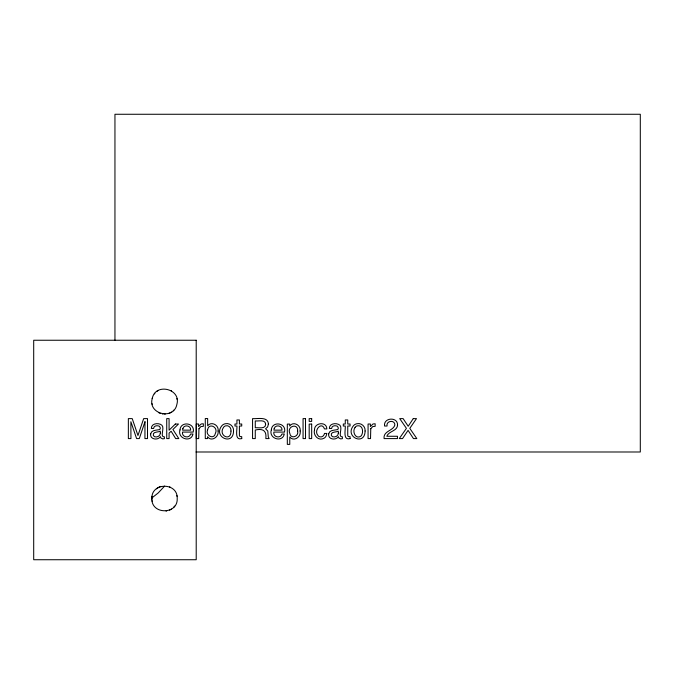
<?xml version="1.0" encoding="UTF-8"?>
<svg xmlns="http://www.w3.org/2000/svg" width="674" height="674" viewBox="0 0 674 674"><rect width="100%" height="100%" fill="white"/><g stroke="black" fill="none" stroke-linecap="round" stroke-linejoin="round"><path stroke-width="1.01" d="M151.886 498.507C151.111 482.171 177.987 482.171 177.211 498.507C177.987 514.843 151.111 514.843 151.886 498.507L151.911 499.24M151.97 497.041L152.08 496.308M152.231 398.545C147.707 414.257 173.858 420.458 176.874 404.383C181.39 388.671 155.239 382.478 152.231 398.545L152.417 397.837M355.063 427.451C351.794 431.571 355.847 440.088 361.087 435.977C363.817 432.657 362.932 424.603 357.279 425.842A3.328 3.328 0 0 0 355.063 427.451M154.397 393.902L154.852 393.33M174.709 506.073L173.766 507.193M164.625 486.089L158.238 492.913L152.147 497.749M173.243 410.677L173.766 410.154M156.41 488.81L156.991 488.347M156.991 391.308L158.222 390.499M171.508 412.05L170.236 412.783M157.59 487.925L158.87 487.192M170.884 509.477L171.508 509.089M169.57 510.134L170.236 509.822M168.879 413.364L169.57 413.095M159.536 486.881L160.918 486.375M166.023 511.086L166.748 510.976M164.549 414.131L165.29 414.106M196.016 451.993L640.3 451.993L640.3 114.268L114.951 114.268L114.951 340.463M162.35 413.937L163.083 414.047M160.218 413.364L158.87 412.783M169.57 486.881L170.236 487.192M170.884 390.499L171.508 390.886M176.874 398.545L177.018 399.269M176.874 495.584L177.018 496.308M152.08 403.667L152.231 404.383M152.08 500.706L152.231 501.431M144.986 421.739L144.927 438.589L147.505 438.589L147.505 418.613L143.663 418.613L137.968 435.497L132.23 418.613L128.355 418.613L128.355 438.589L130.941 438.589L130.874 421.739L136.611 438.589L139.291 438.589L144.986 421.739M297.638 431.217C299.104 436.617 290.528 439.473 289.795 433.374C286.61 426.01 298.447 422.674 297.638 431.217M207.6 429.827C205.065 435.48 214.02 440.139 215.351 433.483C218.738 427.089 208.62 422.337 207.6 429.827M218.098 431.023C219.235 436.811 211.341 442.279 207.533 436.727L207.533 438.589L205.275 438.589L205.275 418.546L207.651 418.546L207.651 425.791C211.366 420.846 219.244 425.252 218.098 431.023M233.533 430.998C233.423 446.23 212.782 436.996 221.822 425.783A6.007 6.007 0 0 1 225.335 423.744C229.716 422.64 234.021 426.541 233.533 430.998M314.497 429.894C312.913 435.362 318.575 441.327 323.933 438.252A4.996 4.996 0 0 0 326.132 435.943L326.848 433.433L324.464 433.433C324.186 435.623 322.138 437.409 319.897 436.819A2.999 2.999 0 0 1 317.917 435.421C313.402 430.467 321.751 420.938 324.464 428.917L326.848 428.917C326.747 421.124 314.261 422.573 314.497 429.894M365.097 430.998C364.988 446.23 344.347 436.996 353.387 425.783A6.007 6.007 0 0 1 356.9 423.744C361.289 422.64 365.586 426.541 365.097 430.998M180.009 429.911C177.068 438.504 191.079 443.113 192.983 434.022L190.573 434.022C189.394 438.867 181.517 437.249 182.511 432.085L193.185 432.085C195.527 422.834 180.581 420.618 180.009 429.911M271.327 429.911C268.387 438.504 282.398 443.113 284.302 434.022L281.892 434.022C280.713 438.867 272.835 437.249 273.829 432.085L284.504 432.085C286.846 422.834 271.9 420.618 271.327 429.911M300.141 430.989C301.421 436.727 293.805 442.254 289.769 436.954L289.769 444.393L287.318 444.393L287.318 424.089L289.702 424.089L289.702 426.027C293.241 420.812 301.219 425.218 300.141 430.989M265.649 424.258C265.699 429.422 258.285 427.4 255.269 427.763L255.269 420.938C258.277 421.402 265.514 419.102 265.649 424.258M150.69 433.812C149.561 439.414 157.783 440.762 160.446 436.659L160.867 437.999L162.704 438.9L164.389 438.656L164.389 436.845C159.485 437.308 164.953 427.965 161.878 425.21C158.685 422.472 151.187 423.23 151.364 428.47L153.647 428.47C153.706 425.53 157.463 425.218 159.502 426.305L160.387 428.116L159.805 429.532C156.772 430.341 151.515 429.734 150.69 433.812M328.693 433.812C327.556 439.414 335.787 440.762 338.449 436.659L338.87 437.999L340.699 438.9L342.392 438.656L342.392 436.845C337.489 437.308 342.948 427.965 339.873 425.21C336.688 422.472 329.182 423.23 329.359 428.47L331.65 428.47C331.709 425.53 335.458 425.218 337.497 426.305L338.39 428.116L337.8 429.532C334.767 430.341 329.51 429.734 328.693 433.812M397.55 424.881C397.525 431.234 388.62 430.981 386.825 436.272L397.458 436.272L397.458 438.589L384.087 438.589C383.059 430.829 393.313 430.981 394.846 424.991C394.939 419.464 385.924 420.677 387.053 426.027L384.568 426.027C383.203 417.543 397.702 416.549 397.55 424.881M230.971 431.065C231.199 442.093 217.845 435.631 223.498 427.451A3.328 3.328 0 0 1 225.714 425.842C228.899 424.94 231.384 428.057 230.971 431.065M268.395 423.997L267.654 426.937L265.581 428.774L267.797 431.04L268.286 436.912L269.153 438.589L265.834 438.589C266.719 430.779 263.155 428.26 255.269 430.02L255.269 438.589L252.565 438.589L252.565 418.613C257.291 419.068 268.109 416.195 268.395 423.997M160.319 433.146C160.522 436.482 155.239 438.454 153.36 435.657C152.248 431.335 157.969 432.472 160.319 431.175L160.319 433.146M338.323 433.146C338.525 436.482 333.234 438.454 331.364 435.657C330.243 431.335 335.972 432.472 338.323 431.175L338.323 433.146M198.956 428.748L198.704 438.589L196.26 438.589L196.26 424.022L198.586 424.022L198.586 426.541L201.189 423.963L203.346 423.769L203.346 426.347L200.911 426.583L198.956 428.748M370.767 428.748L370.523 438.589L368.071 438.589L368.071 424.022L370.397 424.022L370.397 426.541L373 423.963L375.157 423.769L375.157 426.347L372.722 426.583L370.767 428.748M182.915 428.428L182.578 430.147L190.675 430.147C191.155 425.614 184.322 424.173 182.915 428.428M274.234 428.428L273.897 430.147L281.993 430.147C282.473 425.614 275.641 424.173 274.234 428.428M413.272 418.613L408.208 426.254L403.111 418.613L399.724 418.613L406.43 428.352L399.278 438.589L402.538 438.589L408.073 430.374L413.457 438.589L416.818 438.589L409.792 428.352L416.49 418.613L413.272 418.613M175.358 424.022L169.081 430.214L169.081 418.613L166.731 418.613L166.731 438.589L169.081 438.589L169.081 433.121L171.129 431.242L175.678 438.589L178.804 438.589L172.915 429.481L178.492 424.022L175.358 424.022M241.73 438.589C234.299 440.737 237.299 429.726 236.928 426.027L234.956 426.027L234.956 424.022L236.928 424.022L236.928 419.961L239.405 419.961L239.405 424.022L241.73 424.022L241.73 426.027L239.405 426.027L239.405 435.53L239.919 436.55L241.73 436.659L241.73 438.589M350.067 438.589C342.645 440.737 345.644 429.726 345.273 426.027L343.302 426.027L343.302 424.022L345.273 424.022L345.273 419.961L347.742 419.961L347.742 424.022L350.067 424.022L350.067 426.027L347.742 426.027L347.742 435.53L348.264 436.55L350.067 436.659L350.067 438.589M196.21 340.244L33.7 340.244L33.7 559.732L196.21 559.732L196.21 340.244M305.516 418.613L303.064 418.613L303.064 438.589L305.516 438.589L305.516 418.613M311.674 418.613L309.181 418.613L309.181 421.385L311.674 421.385L311.674 418.613M311.674 424.089L309.181 424.089L309.181 438.589L311.674 438.589L311.674 424.089"/></g></svg>
